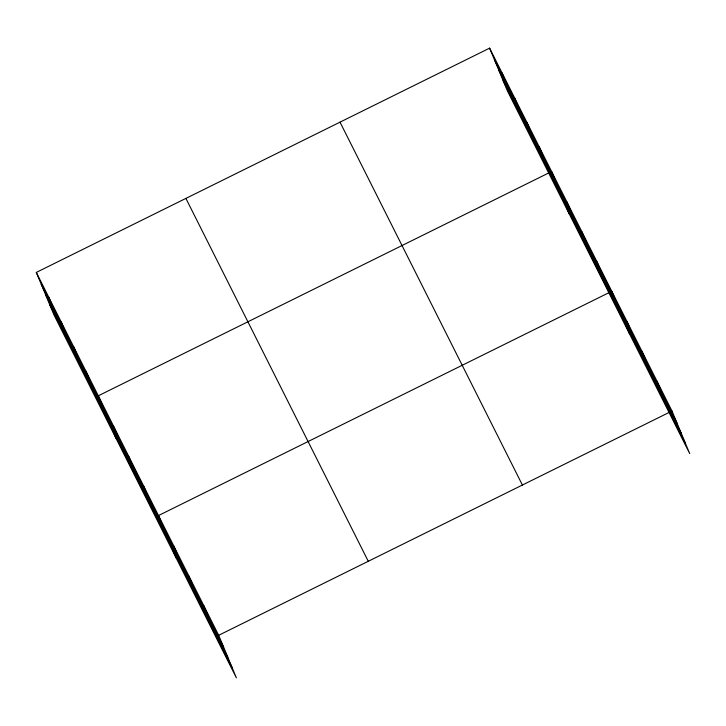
<?xml version="1.0" encoding="UTF-8"?>
<svg xmlns="http://www.w3.org/2000/svg" width="726" height="726" viewBox="0 0 726 726"><rect width="100%" height="100%" fill="white"/><g stroke="black" fill="none" stroke-linecap="round" stroke-linejoin="round"><path stroke-width="1.09" d="M36.3 272.422L218.68 635.295L236.395 677.857L54.014 314.975L36.3 272.422L489.605 48.143L671.986 411.025L689.7 453.578L507.32 90.705L489.605 48.143M218.68 635.295L671.986 411.025M494.56 60.058L676.941 422.931M498.771 70.168L681.151 433.05M503.109 80.586L685.489 443.468M340.013 122.159L522.393 485.032M185.892 198.407L368.273 561.289M41.255 284.329L223.644 647.211M45.466 294.438L227.855 657.32M49.804 304.856L232.193 667.738M656.939 381.086L661.894 392.993M641.893 351.148L646.848 363.054M626.847 321.21L631.802 333.125M629.515 333.833L611.8 291.271L158.495 515.551L176.209 558.103M596.754 261.342L601.709 273.248M581.707 231.403L586.662 243.31M566.661 201.465L571.616 213.371M569.329 214.079L551.615 171.527L98.309 395.797L116.024 438.35M539.209 146.852L544.164 158.758M526.804 122.177L531.768 134.083M514.407 97.493L519.362 109.408M502.002 72.818L506.957 84.733M203.634 605.357L208.598 617.272M188.588 575.419L193.552 587.334M173.541 545.489L178.505 557.396M143.449 485.612L148.403 497.519M128.402 455.674L133.357 467.58M113.356 425.735L118.311 437.642M85.904 371.122L90.868 383.029M73.507 346.447L78.462 358.354M61.102 321.772L66.057 333.679M48.706 297.097L53.66 309.004"/></g></svg>
